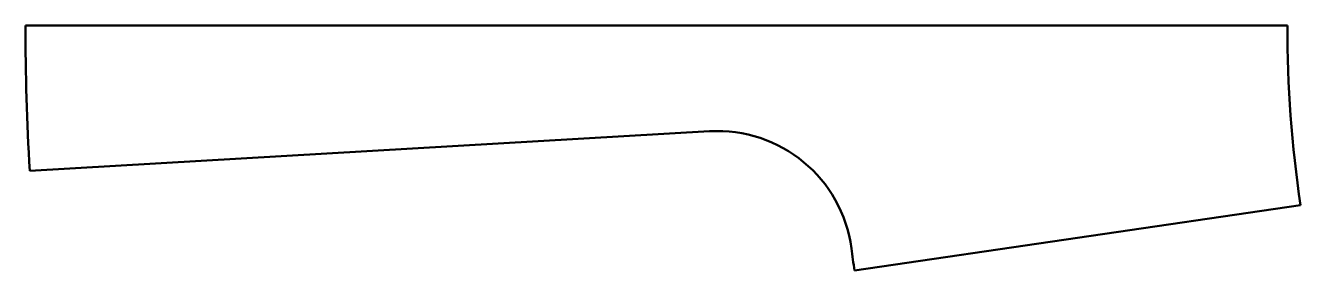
# Model space of a CAD drawing. Header units: millimetres. Extents: x 226 to 368, y 196 to 224.
import ezdxf

# ---------------------------------------------------------------- set-up
doc = ezdxf.new("R2010")
doc.units = ezdxf.units.MM
doc.layers.add('Visible (ISO)', color=7, linetype='Continuous', lineweight=50)

msp = doc.modelspace()

# ---------------------------------------------------------------- linework, layer by layer
at = {"layer": 'Visible (ISO)'}
for p, q in [((366.27, 223.59), (226.27, 223.59)), ((226.74, 207.47), (302.17, 211.86)), ((318.25, 196.41), (367.73, 203.64))]:
    msp.add_line(p, q, dxfattribs=at)
for centre, radius, start, end in [((504.1, 223.59), 277.83, 180, 183.3261), ((504.1, 223.59), 137.83, 180, 188.3214), ((303.04, 196.88), 15, 7.5673, 93.3261), ((504.1, 223.59), 187.83, 187.5673, 188.3214)]:
    msp.add_arc(centre, radius, start, end, dxfattribs=at)

doc.saveas('drawing.dxf')
